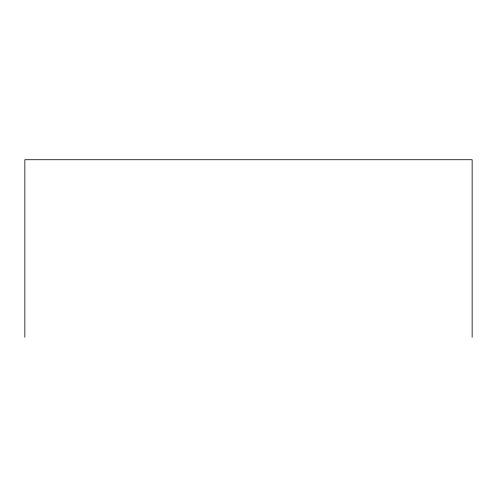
<?xml version="1.0" encoding="UTF-8"?>
<svg xmlns="http://www.w3.org/2000/svg" width="497" height="497" viewBox="0 0 497 497"><rect width="100%" height="100%" fill="white"/><g stroke="black" fill="none" stroke-linecap="round" stroke-linejoin="round"><path stroke-width="0.75" d="M472.15 337.277L472.15 159.723L24.85 159.723L24.85 337.277"/></g></svg>
